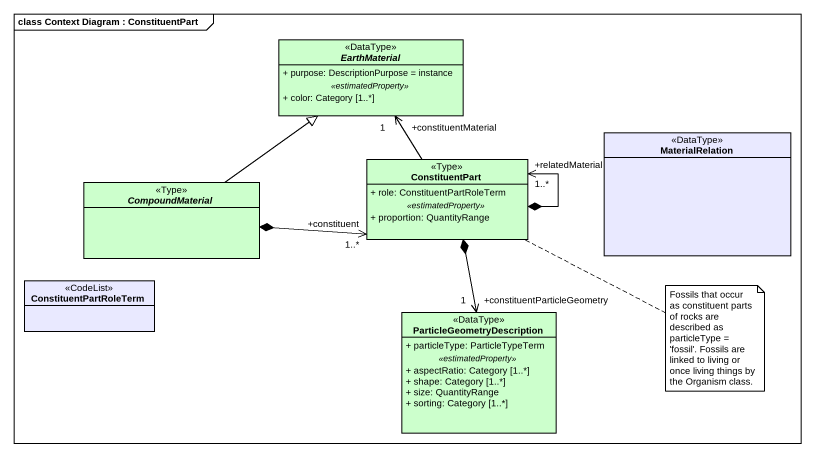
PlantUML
@startuml
mainframe class Context Diagram : ConstituentPart
hide circle
hide empty members
skinparam classAttributeIconSize 0
abstract class EarthMaterial <<DataType>> #CCFFCC {
  + purpose: DescriptionPurpose = instance
  .. <<estimatedProperty>> ..
  + color: Category [1..*]
}
class MaterialRelation <<DataType>> #E9E9FF
abstract class CompoundMaterial <<Type>> #CCFFCC
class ConstituentPart <<Type>> #CCFFCC {
  + role: ConstituentPartRoleTerm
  .. <<estimatedProperty>> ..
  + proportion: QuantityRange
}
class ConstituentPartRoleTerm <<CodeList>> #E9E9FF
class ParticleGeometryDescription <<DataType>> #CCFFCC {
  + particleType: ParticleTypeTerm
  .. <<estimatedProperty>> ..
  + aspectRatio: Category [1..*]
  + shape: Category [1..*]
  + size: QuantityRange
  + sorting: Category [1..*]
}
CompoundMaterial -up-|> EarthMaterial
CompoundMaterial *-right-> "+constituent\n1..*" ConstituentPart
ConstituentPart -up-> "+constituentMaterial\n1" EarthMaterial
ConstituentPart *--> "+relatedMaterial\n1..*" ConstituentPart
ConstituentPart *--> "+constituentParticleGeometry\n1" ParticleGeometryDescription
note right of ConstituentPart : Fossils that occur as constituent parts of rocks are described as particleType = 'fossil'. Fossils are linked to living or once living things by the Organism class.
@enduml
